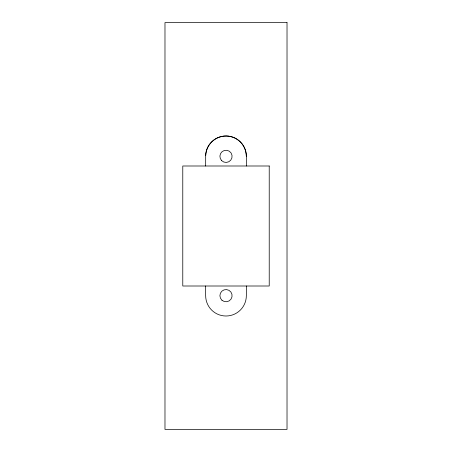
<?xml version="1.0" encoding="UTF-8"?>
<svg xmlns="http://www.w3.org/2000/svg" width="452" height="452" viewBox="0 0 452 452"><rect width="100%" height="100%" fill="white"/><g stroke="black" fill="none" stroke-linecap="round" stroke-linejoin="round"><path stroke-width="0.68" d="M246.38 286.003L246.34 295.664A20.34 20.34 0 0 1 226 316.004A20.34 20.34 0 0 1 205.66 295.664L205.62 286.003M246.38 165.997L246.34 156.335A20.34 20.34 0 0 0 226.356 136.001A20.34 20.34 0 0 0 205.671 155.624L205.671 165.997M205.671 155.624A20.34 20.34 0 0 1 226.356 136.001A20.34 20.34 0 0 1 246.34 156.335M287.02 22.6L164.98 22.6L164.98 429.4L287.02 429.4L287.02 22.6M269.222 165.997L182.777 165.997L182.777 286.003L269.222 286.003L269.222 165.997M221.977 300.252A6.102 6.102 0 0 0 231.983 296.851A6.102 6.102 0 0 0 224.039 289.885A6.102 6.102 0 0 0 221.977 300.252M221.683 160.652A6.102 6.102 0 0 0 231.893 157.917A6.102 6.102 0 0 0 224.418 150.443A6.102 6.102 0 0 0 221.683 160.652"/></g></svg>
